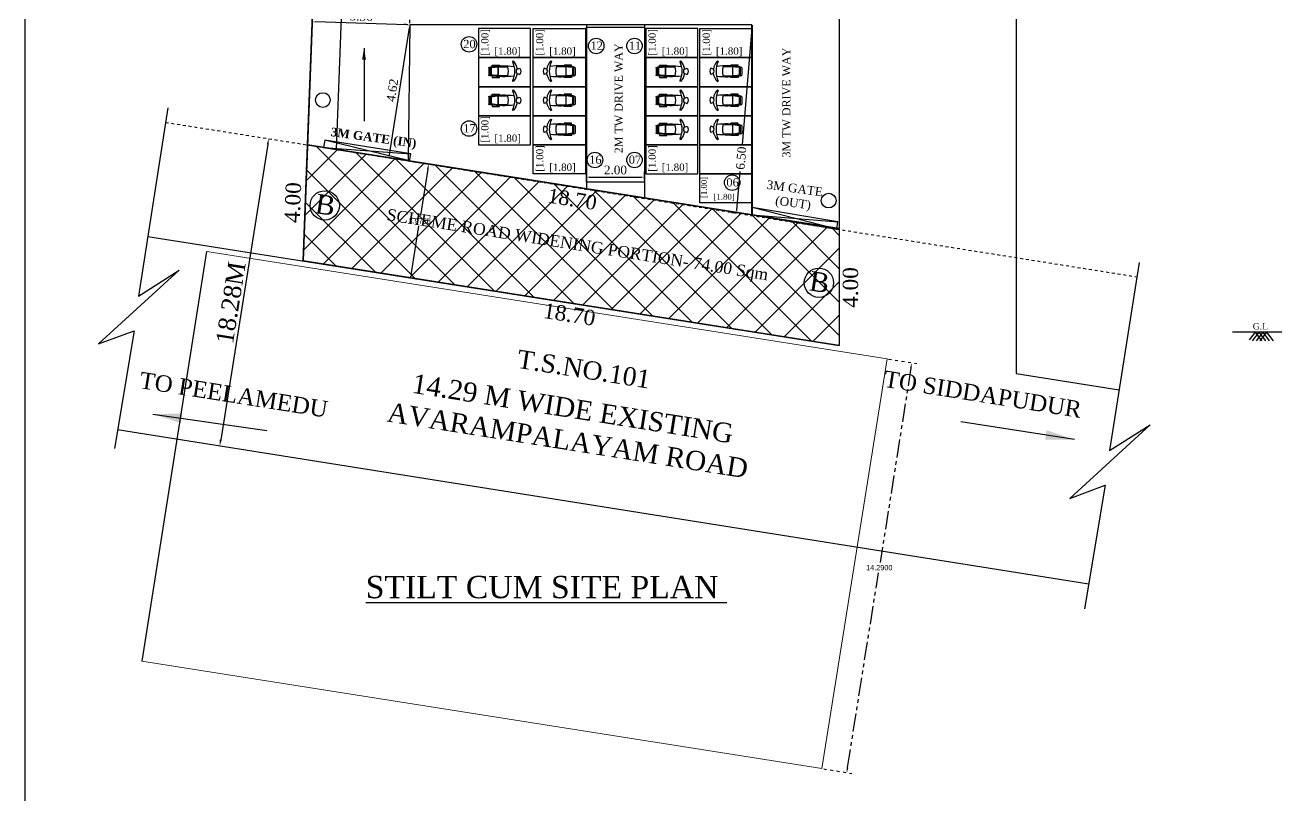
# Model space of a CAD drawing. Header units: metres. Extents: x 3104 to 3209, y 1082 to 1212.
# Drawn here: x 3103.89 to 3146.98, y 1163.5 to 1190.02 of the extents above; entities that cross this region are included whole.
import ezdxf
from ezdxf.enums import TextEntityAlignment as Align

# ---------------------------------------------------------------- set-up
doc = ezdxf.new("R2010")
doc.units = ezdxf.units.M
for name, pattern in [('DOT2', [0.125, 0, -0.125]), ('HIDDEN', [0.375, 0.25, -0.125]), ('PHANTOM2', [1.25, 0.625, -0.125, 0.125, -0.125, 0.125, -0.125])]:
    doc.linetypes.add(name, pattern=pattern)
doc.layers.get('Defpoints').update_dxf_attribs({"lineweight": 0})
for name, color, linetype in [('BLK_1_LVL_0_FRONT_SETBACK', 2, 'Continuous'), ('PLOT_BOUNDARY', 70, 'Continuous'), ('RWH', 130, 'Continuous'), ('SURRENDER_ROAD_WIDTH', 2, 'Continuous'), ('TWO_WHEELER_DRIVE_WAY', 6, 'Continuous')]:
    doc.layers.add(name, color=color, linetype=linetype)
doc.layers.add('ROAD_WIDTH', color=183, linetype='Continuous', lineweight=13)
doc.layers.add('TWO_WHEELER_PARKING', color=2, linetype='Continuous', plot=False)
doc.styles.add('ANAND', font='times.ttf')
doc.styles.get("Standard").update_dxf_attribs({"font": 'arial.ttf'})
doc.styles.add('SUJA', font='times.ttf')
doc.styles.add('t15', font='times.ttf')
doc.styles.add('TNR', font='times.ttf')
doc.dimstyles.new('Copy of V1', dxfattribs={"dimtxt": 0.3, "dimasz": 0.1, "dimexe": 0.18, "dimexo": 0.0625, "dimgap": 0.09, "dimtad": 1, "dimzin": 0, "dimdsep": 46, "dimtxsty": 'ANAND', "dimcen": 0.09, "dimadec": 0, "dimazin": 0, "dimtfac": 1, "dimtix": 1, "dimtofl": 0, "dimtmove": 2, "dimatfit": 0, "dimfxl": 0, "dimtolj": 1, "dimtzin": 0, "dimarcsym": 0})
doc.dimstyles.new('site1', dxfattribs={"dimtxt": 0.5, "dimasz": 0.09375, "dimexe": 0.2, "dimexo": 5, "dimgap": 0.09, "dimtad": 0, "dimzin": 0, "dimdsep": 46, "dimtxsty": 'SUJA', "dimblk": 'ARCHTICK', "dimcen": 0, "dimse1": 1, "dimse2": 1, "dimsd1": 1, "dimsd2": 1, "dimclrd": 256, "dimclre": 256, "dimclrt": 3, "dimadec": 0, "dimazin": 0, "dimtfac": 1, "dimtofl": 0, "dimtmove": 0, "dimatfit": 3, "dimfxl": 0, "dimtolj": 1, "dimtzin": 0, "dimlwd": -1, "dimlwe": -1, "dimarcsym": 0})
doc.dimstyles.get("Standard").update_dxf_attribs({"dimtxt": 0.18, "dimasz": 0.18, "dimexe": 0.18, "dimexo": 0.0625, "dimgap": 0.09, "dimtad": 0, "dimtih": 1, "dimtoh": 1, "dimdec": 4, "dimzin": 0, "dimdsep": 46, "dimtxsty": 'Standard', "dimcen": 0.09, "dimadec": 0, "dimazin": 0, "dimtfac": 1, "dimtdec": 4, "dimtofl": 0, "dimtmove": 0, "dimatfit": 3, "dimfxl": 0, "dimtolj": 1, "dimtzin": 0, "dimarcsym": 0})
doc.dimstyles.new('V1', dxfattribs={"dimtxt": 0.23, "dimasz": 0.1, "dimexe": 0.18, "dimexo": 0.0625, "dimgap": 0.09, "dimtad": 1, "dimzin": 0, "dimdsep": 46, "dimtxsty": 'Standard', "dimcen": 0.09, "dimadec": 0, "dimazin": 0, "dimtfac": 1, "dimtix": 1, "dimtofl": 0, "dimtmove": 2, "dimatfit": 0, "dimfxl": 0, "dimtolj": 1, "dimtzin": 0, "dimarcsym": 0})

# ---------------------------------------------------------------- blocks, each defined once
blk = doc.blocks.new('*D185')
at = {"layer": 'Defpoints', "color": 0}
for p in [(3113.466, 1181.894), (3131.933, 1178.979), (3131.872, 1178.593)]:
    blk.add_point(p, dxfattribs=at)
at = {"color": 3, "insert": (3122.639, 1180.051), "char_height": 0.53, "attachment_point": 5, "rotation": 351.0289, "style": 'SUJA'}
blk.add_mtext('\\A1;18.70', dxfattribs=at)
blk = doc.blocks.new('_ArchTick')
at = {"color": 0, "linetype": 'ByBlock', "const_width": 0.15}
blk.add_lwpolyline([(-0.5, -0.5), (0.5, 0.5)], dxfattribs=at)
blk = doc.blocks.new('*D186')
at = {"layer": 'Defpoints', "color": 0}
for p in [(3113.195, 1185.902), (3113.503, 1185.89), (3113.35, 1181.894)]:
    blk.add_point(p, dxfattribs=at)
at = {"color": 3, "insert": (3113.118, 1183.904), "char_height": 0.53, "attachment_point": 5, "rotation": 87.8002, "style": 'SUJA'}
blk.add_mtext('\\A1;4.00', dxfattribs=at)
blk = doc.blocks.new('*D187')
at = {"layer": 'Defpoints', "color": 0}
for p in [(3131.933, 1182.978), (3132.325, 1182.978), (3131.933, 1178.979)]:
    blk.add_point(p, dxfattribs=at)
at = {"color": 3, "insert": (3132.325, 1180.978), "char_height": 0.53, "attachment_point": 5, "rotation": 90, "style": 'SUJA'}
blk.add_mtext('\\A1;4.00', dxfattribs=at)
blk = doc.blocks.new('*D188')
at = {"layer": 'Defpoints', "color": 0}
for p in [(3113.759, 1199.391), (3114.138, 1199.377), (3113.62, 1185.89)]:
    blk.add_point(p, dxfattribs=at)
at = {"color": 3, "insert": (3113.5, 1192.648), "char_height": 0.53, "attachment_point": 5, "rotation": 87.8002, "style": 'SUJA'}
blk.add_mtext('\\A1;13.50', dxfattribs=at)
blk = doc.blocks.new('*D209')
at = {"layer": 'Defpoints', "color": 0}
for p in [(3131.933, 1199.377), (3131.933, 1183.007), (3132.541, 1183.007)]:
    blk.add_point(p, dxfattribs=at)
at = {"color": 3, "insert": (3132.541, 1191.081), "char_height": 0.53, "attachment_point": 5, "rotation": 90, "style": 'SUJA'}
blk.add_mtext('\\A1;16.40', dxfattribs=at)
blk = doc.blocks.new('*D190')
at = {"color": 0, "lineweight": -2}
for p, q in [((3113.781, 1190.064), (3113.777, 1189.947)), ((3117.041, 1190.02), (3113.883, 1190.123)), ((3117.139, 1189.954), (3117.135, 1189.837))]:
    blk.add_line(p, q, dxfattribs=at)
at = {"color": 0}
for points in [[(3113.883, 1190.14), (3113.882, 1190.107), (3113.783, 1190.127)], [(3117.041, 1190.037), (3117.04, 1190.003), (3117.141, 1190.017)]]:
    blk.add_solid(points, dxfattribs=at)
at = {"layer": 'Defpoints', "color": 0}
for p in [(3113.783, 1190.127), (3113.783, 1190.127), (3117.141, 1190.017)]:
    blk.add_point(p, dxfattribs=at)
at = {"color": 0, "insert": (3115.469, 1190.315), "char_height": 0.3, "attachment_point": 5, "rotation": 358.1275, "style": 'ANAND'}
blk.add_mtext('\\A1;3.36', dxfattribs=at)
blk = doc.blocks.new('*D192')
at = {"color": 0, "lineweight": -2}
for p, q in [((3128.923, 1189.917), (3128.594, 1185.894)), ((3128.869, 1190.022), (3128.752, 1190.031)), ((3128.41, 1183.639), (3128.519, 1184.976)), ((3128.339, 1183.545), (3128.222, 1183.554))]:
    blk.add_line(p, q, dxfattribs=at)
at = {"color": 0}
for points in [[(3128.907, 1189.918), (3128.94, 1189.916), (3128.931, 1190.017)], [(3128.393, 1183.641), (3128.426, 1183.638), (3128.401, 1183.54)]]:
    blk.add_solid(points, dxfattribs=at)
at = {"layer": 'Defpoints', "color": 0}
for p in [(3128.931, 1190.017), (3128.401, 1183.54), (3128.401, 1183.54)]:
    blk.add_point(p, dxfattribs=at)
at = {"color": 0, "insert": (3128.556, 1185.435), "char_height": 0.3, "attachment_point": 5, "rotation": 85.3216, "style": 'ANAND'}
blk.add_mtext('\\A1;6.50', dxfattribs=at)
blk = doc.blocks.new('SCOOTER')
at = {"ltscale": 0.5}
for p, q in [((201, 918), (148, 918)), ((148, 918), (148, 682)), ((211, 977), (525, 977)), ((236, 952), (500, 952)), ((244, 1032), (501, 1032)), ((244, 986), (501, 986)), ((535, 918), (588, 918)), ((588, 918), (588, 682)), ((148, 682), (178, 682)), ((211, 735), (525, 735)), ((211, 729), (525, 729)), ((588, 682), (557, 682)), ((0, 247), (19, 269)), ((287, 114), (259, 31)), ((446, 114), (477, 31)), ((736, 247), (717, 269))]:
    blk.add_line(p, q, dxfattribs=at)
for centre, radius, start, end in [((2733, 554), 2558, 170.4721, 187.6014), ((2733, 554), 2528, 170.9457, 182.8275), ((244, 1009), 22.9, 90, 270), ((-1997, 554), 2528, 357.1725, 9.0543), ((501, 1009), 22.9, 270, 90), ((-1997, 554), 2558, 352.3986, 9.5279), ((368, 963), 557, 253.2791, 286.7209), ((368, 665), 557, 228.6779, 261.6684), ((368, 1119), 919, 247.6785, 292.3215), ((368, 208), 208, 238.266, 301.734), ((366, -11), 148, 57.3208, 122.3907), ((368, 665), 557, 278.0431, 311.3221)]:
    blk.add_arc(centre, radius, start, end, dxfattribs=at)
blk = doc.blocks.new('*D211')
blk.add_line((3112.249, 1185.906), (3110.631, 1175.73))
for points in [[(3112.216, 1185.911), (3112.282, 1185.9), (3112.281, 1186.103)], [(3110.598, 1175.735), (3110.664, 1175.725), (3110.6, 1175.533)]]:
    blk.add_solid(points)
at = {"layer": 'Defpoints', "color": 0}
for p in [(3112.281, 1186.103), (3110.6, 1175.533), (3110.6, 1175.533)]:
    blk.add_point(p, dxfattribs=at)
at = {"color": 3, "insert": (3110.981, 1180.452), "char_height": 0.6, "attachment_point": 5, "rotation": 80.964, "style": 'SUJA'}
blk.add_mtext('\\A1;18.28M', dxfattribs=at)
blk = doc.blocks.new('*D212')
at = {"color": 0, "lineweight": -2}
for p, q in [((3117.125, 1189.918), (3116.437, 1185.548)), ((3117.079, 1190.026), (3116.963, 1190.045)), ((3116.36, 1185.459), (3116.244, 1185.477))]:
    blk.add_line(p, q, dxfattribs=at)
at = {"color": 0}
for points in [[(3117.109, 1189.921), (3117.141, 1189.915), (3117.141, 1190.017)], [(3116.42, 1185.55), (3116.453, 1185.545), (3116.421, 1185.449)]]:
    blk.add_solid(points, dxfattribs=at)
at = {"layer": 'Defpoints', "color": 0}
for p in [(3117.141, 1190.017), (3116.421, 1185.449), (3116.421, 1185.449)]:
    blk.add_point(p, dxfattribs=at)
at = {"color": 0, "insert": (3116.541, 1187.771), "char_height": 0.3, "attachment_point": 5, "rotation": 81.0525, "style": 'ANAND'}
blk.add_mtext('\\A1;4.62', dxfattribs=at)
blk = doc.blocks.new('*D194')
at = {"layer": 'Defpoints', "color": 0}
for p in [(3113.466, 1181.894), (3131.933, 1178.979), (3131.872, 1178.593)]:
    blk.add_point(p, dxfattribs=at)
at = {"color": 3, "insert": (3122.639, 1180.051), "char_height": 0.53, "attachment_point": 5, "rotation": 351.0289, "style": 'SUJA'}
blk.add_mtext('\\A1;18.70', dxfattribs=at)
blk = doc.blocks.new('*D195')
at = {"layer": 'Defpoints', "color": 0}
for p in [(3113.195, 1185.902), (3113.503, 1185.89), (3113.35, 1181.894)]:
    blk.add_point(p, dxfattribs=at)
at = {"color": 3, "insert": (3113.118, 1183.904), "char_height": 0.53, "attachment_point": 5, "rotation": 87.8002, "style": 'SUJA'}
blk.add_mtext('\\A1;4.00', dxfattribs=at)
blk = doc.blocks.new('*D196')
at = {"layer": 'Defpoints', "color": 0}
for p in [(3131.933, 1182.978), (3132.325, 1182.978), (3131.933, 1178.979)]:
    blk.add_point(p, dxfattribs=at)
at = {"color": 3, "insert": (3132.325, 1180.978), "char_height": 0.53, "attachment_point": 5, "rotation": 90, "style": 'SUJA'}
blk.add_mtext('\\A1;4.00', dxfattribs=at)
blk = doc.blocks.new('*D197')
at = {"layer": 'Defpoints', "color": 0}
for p in [(3113.759, 1199.391), (3114.138, 1199.377), (3113.62, 1185.89)]:
    blk.add_point(p, dxfattribs=at)
at = {"color": 3, "insert": (3113.5, 1192.648), "char_height": 0.53, "attachment_point": 5, "rotation": 87.8002, "style": 'SUJA'}
blk.add_mtext('\\A1;13.50', dxfattribs=at)
blk = doc.blocks.new('*D218')
at = {"layer": 'Defpoints', "color": 0}
for p in [(3131.933, 1199.377), (3131.933, 1183.007), (3132.541, 1183.007)]:
    blk.add_point(p, dxfattribs=at)
at = {"color": 3, "insert": (3132.541, 1191.081), "char_height": 0.53, "attachment_point": 5, "rotation": 90, "style": 'SUJA'}
blk.add_mtext('\\A1;16.40', dxfattribs=at)
blk = doc.blocks.new('*D199')
at = {"color": 0, "lineweight": -2}
for p, q in [((3113.785, 1190.189), (3113.788, 1190.306)), ((3117.041, 1190.02), (3113.883, 1190.123)), ((3117.143, 1190.079), (3117.146, 1190.197))]:
    blk.add_line(p, q, dxfattribs=at)
at = {"color": 0}
for points in [[(3113.883, 1190.14), (3113.882, 1190.107), (3113.783, 1190.127)], [(3117.041, 1190.037), (3117.04, 1190.003), (3117.141, 1190.017)]]:
    blk.add_solid(points, dxfattribs=at)
at = {"layer": 'Defpoints', "color": 0}
for p in [(3113.783, 1190.127), (3113.783, 1190.127), (3117.141, 1190.017)]:
    blk.add_point(p, dxfattribs=at)
at = {"color": 0, "insert": (3115.469, 1190.315), "char_height": 0.3, "attachment_point": 5, "rotation": 358.1275, "style": 'ANAND'}
blk.add_mtext('\\A1;3.36', dxfattribs=at)
blk = doc.blocks.new('*D201')
blk.add_line((3112.249, 1185.906), (3110.631, 1175.73))
for points in [[(3112.216, 1185.911), (3112.282, 1185.9), (3112.281, 1186.103)], [(3110.598, 1175.735), (3110.664, 1175.725), (3110.6, 1175.533)]]:
    blk.add_solid(points)
at = {"layer": 'Defpoints', "color": 0}
for p in [(3112.281, 1186.103), (3110.6, 1175.533), (3110.6, 1175.533)]:
    blk.add_point(p, dxfattribs=at)
at = {"color": 3, "insert": (3110.981, 1180.452), "char_height": 0.6, "attachment_point": 5, "rotation": 80.964, "style": 'SUJA'}
blk.add_mtext('\\A1;18.28M', dxfattribs=at)
blk = doc.blocks.new('*D219')
at = {"color": 0, "lineweight": -2}
for p, q in [((3117.125, 1189.918), (3116.437, 1185.548)), ((3117.079, 1190.026), (3116.963, 1190.045)), ((3116.36, 1185.459), (3116.244, 1185.477))]:
    blk.add_line(p, q, dxfattribs=at)
at = {"color": 0}
for points in [[(3117.109, 1189.921), (3117.141, 1189.915), (3117.141, 1190.017)], [(3116.42, 1185.55), (3116.453, 1185.545), (3116.421, 1185.449)]]:
    blk.add_solid(points, dxfattribs=at)
at = {"layer": 'Defpoints', "color": 0}
for p in [(3117.141, 1190.017), (3116.421, 1185.449), (3116.421, 1185.449)]:
    blk.add_point(p, dxfattribs=at)
at = {"color": 0, "insert": (3116.541, 1187.771), "char_height": 0.3, "attachment_point": 5, "rotation": 81.0525, "style": 'ANAND'}
blk.add_mtext('\\A1;4.62', dxfattribs=at)
blk = doc.blocks.new('*D178')
at = {"layer": 'Defpoints', "color": 0}
for p in [(3117.793, 1185.233), (3117.173, 1181.309), (3117.173, 1181.309)]:
    blk.add_point(p, dxfattribs=at)
at = {"layer": 'SURRENDER_ROAD_WIDTH', "color": 0, "lineweight": -2}
for p, q in [((3117.765, 1185.055), (3117.512, 1183.453)), ((3117.854, 1185.223), (3117.97, 1185.205)), ((3117.201, 1181.487), (3117.454, 1183.089)), ((3117.235, 1181.299), (3117.351, 1181.281))]:
    blk.add_line(p, q, dxfattribs=at)
at = {"layer": 'SURRENDER_ROAD_WIDTH', "color": 0}
for points in [[(3117.735, 1185.06), (3117.794, 1185.051), (3117.793, 1185.233)], [(3117.172, 1181.491), (3117.231, 1181.482), (3117.173, 1181.309)]]:
    blk.add_solid(points, dxfattribs=at)
at = {"layer": 'SURRENDER_ROAD_WIDTH', "color": 0, "insert": (3117.483, 1183.271), "char_height": 0.18, "attachment_point": 5}
blk.add_mtext('\\A1;3.9728', dxfattribs=at)
blk = doc.blocks.new('*D183')
at = {"layer": 'Defpoints', "color": 0}
for p in [(3133.574, 1178.522), (3131.338, 1164.408), (3132.195, 1164.272)]:
    blk.add_point(p, dxfattribs=at)
at = {"layer": 'ROAD_WIDTH', "color": 0, "linetype": 'DOT2', "lineweight": -2}
for p, q in [((3133.636, 1178.512), (3134.609, 1178.358)), ((3131.4, 1164.398), (3132.373, 1164.244))]:
    blk.add_line(p, q, dxfattribs=at)
at = {"layer": 'ROAD_WIDTH', "color": 0, "linetype": 'PHANTOM2', "lineweight": -2}
for p, q in [((3134.403, 1178.208), (3133.342, 1171.511)), ((3132.223, 1164.45), (3133.284, 1171.147))]:
    blk.add_line(p, q, dxfattribs=at)
at = {"layer": 'ROAD_WIDTH', "color": 0}
for points in [[(3134.373, 1178.213), (3134.433, 1178.204), (3134.431, 1178.386)], [(3132.194, 1164.455), (3132.253, 1164.445), (3132.195, 1164.272)]]:
    blk.add_solid(points, dxfattribs=at)
at = {"layer": 'ROAD_WIDTH', "color": 0, "insert": (3133.313, 1171.329), "char_height": 0.18, "attachment_point": 5}
blk.add_mtext('\\A1;14.2900', dxfattribs=at)
blk = doc.blocks.new('*D222')
at = {"layer": 'Defpoints', "color": 0}
for p in [(3123.226, 1184.611), (3125.226, 1184.78), (3125.226, 1184.611)]:
    blk.add_point(p, dxfattribs=at)
at = {"layer": 'TWO_WHEELER_DRIVE_WAY', "color": 0, "lineweight": -2}
for p, q in [((3123.226, 1184.674), (3123.226, 1184.96)), ((3125.226, 1184.674), (3125.226, 1184.96)), ((3123.326, 1184.78), (3125.126, 1184.78))]:
    blk.add_line(p, q, dxfattribs=at)
at = {"layer": 'TWO_WHEELER_DRIVE_WAY', "color": 0}
for points in [[(3123.326, 1184.797), (3123.326, 1184.764), (3123.226, 1184.78)], [(3125.126, 1184.797), (3125.126, 1184.764), (3125.226, 1184.78)]]:
    blk.add_solid(points, dxfattribs=at)
at = {"layer": 'TWO_WHEELER_DRIVE_WAY', "color": 0, "insert": (3124.226, 1185.023), "char_height": 0.3, "attachment_point": 5, "style": 'ANAND'}
blk.add_mtext('\\A1;2.00', dxfattribs=at)

msp = doc.modelspace()

# ---------------------------------------------------------------- hatches: boundary and pattern name
h = msp.add_hatch()
h.set_pattern_fill('ANSI37', color=256, scale=6.5)
h.set_pattern_definition([(45, (-15379.5928, 952.164), (-0.57452426, 0.57452426), []), (135, (-15379.5928, 952.164), (-0.57452426, -0.57452426), [])])
h.paths.add_polyline_path([(3131.93334, 1178.97886), (3131.93334, 1182.97783), (3113.61984, 1185.89021), (3113.61984, 1185.89021), (3113.46634, 1181.89418)])
h.paths.add_polyline_path([(3114.34544, 1186.03163), (3117.37716, 1185.61621), (3117.46426, 1186.25188), (3114.43255, 1186.66731)], flags=9)
h.paths.add_polyline_path([(3121.68005, 1183.64916), (3123.56747, 1183.34901), (3123.73514, 1184.40335), (3121.84772, 1184.70351)], flags=24)
h.paths.add_polyline_path([(3116.15673, 1183.06796), (3129.25019, 1180.99416), (3129.37369, 1181.77391), (3116.28023, 1183.84771)], flags=24)
h = msp.add_hatch()
h.set_pattern_fill('ANSI37', color=256, scale=6.5)
h.set_pattern_definition([(45, (-15379.5928, 952.164), (-0.57452426, 0.57452426), []), (135, (-15379.5928, 952.164), (-0.57452426, -0.57452426), [])])
h.paths.add_polyline_path([(3131.93334, 1178.97886), (3131.93334, 1182.97783), (3113.61984, 1185.89021), (3113.46634, 1181.89418)])
h.paths.add_polyline_path([(3114.34544, 1186.03163), (3117.37716, 1185.61621), (3117.46426, 1186.25188), (3114.43255, 1186.66731)], flags=9)
h.paths.add_polyline_path([(3121.68005, 1183.64916), (3123.56747, 1183.34901), (3123.73514, 1184.40335), (3121.84772, 1184.70351)], flags=24)
h.paths.add_polyline_path([(3116.16145, 1183.08071), (3129.94636, 1180.8974), (3130.06736, 1181.66134), (3116.28245, 1183.84466)], flags=24)

# ---------------------------------------------------------------- linework, layer by layer
for p, q in [((3131.93334, 1208.80305), (3131.93334, 1178.97886)), ((3131.93334, 1208.80305), (3131.93334, 1178.97886)), ((3138.02934, 1208.76991), (3138.02934, 1178.0165)), ((3138.02934, 1208.76991), (3138.02934, 1178.0165)), ((3131.93334, 1207.57471), (3131.93334, 1178.97886)), ((3131.93334, 1207.57471), (3131.93334, 1178.97886)), ((3114.1379, 1199.37681), (3113.46634, 1181.89418)), ((3113.46634, 1181.89418), (3114.1379, 1199.37681)), ((3114.1379, 1199.37681), (3113.46634, 1181.89418)), ((3123.22609, 1190.01673), (3123.22609, 1184.37775)), ((3125.22609, 1190.01673), (3125.22609, 1184.06286)), ((3128.93334, 1190.01673), (3128.93334, 1183.47917)), ((3114.17394, 1185.80209), (3117.17684, 1185.58331)), ((3114.18998, 1185.80045), (3117.13757, 1185.33636)), ((3117.13757, 1185.33636), (3114.21321, 1186.04904)), ((3131.85183, 1182.9908), (3128.93334, 1183.73251)), ((3131.85183, 1182.9908), (3128.93334, 1183.73251)), ((3128.93334, 1183.47917), (3131.85183, 1182.9908)), ((3128.93334, 1183.47917), (3131.85183, 1182.9908)), ((3128.93334, 1183.47899), (3131.8911, 1183.23775)), ((3128.93334, 1183.47899), (3131.8911, 1183.23775)), ((3108.11875, 1182.73839), (3131.93334, 1178.97886)), ((3108.11875, 1182.73839), (3131.93334, 1178.97886)), ((3110.13999, 1182.21968), (3107.91194, 1168.10621)), ((3131.93334, 1178.97886), (3113.46634, 1181.89418)), ((3131.93334, 1178.97886), (3113.46634, 1181.89418)), ((3160.3862, 1179.44368), (3145.48123, 1179.44368)), ((3146.25468, 1179.44368), (3146.05296, 1179.17997)), ((3146.38644, 1179.44368), (3146.15984, 1179.14745)), ((3146.25468, 1179.44368), (3146.48128, 1179.14745)), ((3146.5182, 1179.44368), (3146.2916, 1179.14745)), ((3146.38644, 1179.44368), (3146.61304, 1179.14745)), ((3146.64996, 1179.44368), (3146.42336, 1179.14745)), ((3146.5182, 1179.44368), (3146.7448, 1179.14745)), ((3146.64996, 1179.44368), (3146.87656, 1179.14745)), ((3138.02934, 1178.0165), (3141.57205, 1177.45723)), ((3138.02934, 1178.0165), (3141.57205, 1177.45723)), ((3107.07924, 1176.09242), (3140.52735, 1170.7732)), ((3107.07924, 1176.09242), (3140.52735, 1170.7732))]:
    msp.add_line(p, q)
at = {"linetype": 'HIDDEN', "ltscale": 0.005}
msp.add_line((3108.73475, 1186.66708), (3142.1821, 1181.34798), dxfattribs=at)
at = {"elevation": 0.00001}
msp.add_lwpolyline([(3194.87616, 1180.92988), (3194.87616, 1137.65933), (3103.88993, 1137.65933), (3103.88993, 1212.00905), (3194.87616, 1212.00905), (3194.87616, 1191.54182)], dxfattribs=at)
for points in [[(3113.46634, 1181.89418), (3114.1379, 1199.37681), (3113.93795, 1207.57471), (3131.93334, 1207.57471), (3131.93334, 1178.97886)], [(3113.46634, 1181.89418), (3114.1379, 1199.37681), (3113.93795, 1207.57471), (3131.93334, 1207.57471), (3131.93334, 1178.97886)], [(3113.46634, 1181.89418), (3114.1379, 1199.37681), (3113.93795, 1207.57471), (3131.93334, 1207.57471), (3131.93334, 1178.97886)], [(3113.46634, 1181.89418), (3114.1379, 1199.37681), (3113.93795, 1207.57471), (3131.93334, 1207.57471), (3131.93334, 1178.97886)], [(3113.46634, 1181.89418), (3114.1379, 1199.37681), (3113.93795, 1207.57471), (3131.93334, 1207.57471), (3131.93334, 1178.97886)], [(3113.46634, 1181.89418), (3114.1379, 1199.37681), (3113.93795, 1207.57471), (3131.93334, 1207.57471), (3131.93334, 1178.97886)], [(3113.46634, 1181.89418), (3114.1379, 1199.37681), (3113.93795, 1207.57471), (3131.93334, 1207.57471), (3131.93334, 1178.97886)], [(3113.46634, 1181.89418), (3114.1379, 1199.37681), (3113.93795, 1207.57471), (3131.93334, 1207.57471), (3131.93334, 1178.97886)], [(3113.61984, 1185.89021), (3131.93334, 1183.00683), (3131.93334, 1178.97886), (3113.46634, 1181.89418)], [(3114.17394, 1185.80209), (3117.13757, 1185.33636), (3117.17684, 1185.58331), (3114.21321, 1186.04904)], [(3128.93334, 1183.47899), (3131.85183, 1182.9908), (3131.8911, 1183.23775), (3128.93334, 1183.73251)], [(3128.93334, 1183.47899), (3131.85183, 1182.9908), (3131.8911, 1183.23775), (3128.93334, 1183.73251)]]:
    msp.add_lwpolyline(points, close=True)
for points in [[(3108.81216, 1187.16083), (3107.79643, 1180.68271), (3109.19857, 1181.57109), (3106.42599, 1179.03506), (3107.64374, 1179.48549), (3106.9705, 1175.43885)], [(3108.81216, 1187.16083), (3107.79643, 1180.68271), (3109.19857, 1181.57109), (3106.42599, 1179.03506), (3107.64374, 1179.48549), (3106.9705, 1175.43885)], [(3131.93334, 1178.97886), (3113.46634, 1181.89418)], [(3131.93334, 1178.97886), (3113.46634, 1181.89418)], [(3142.26028, 1181.84161), (3141.24454, 1175.36349), (3142.64668, 1176.25187), (3139.8741, 1173.71584), (3141.09185, 1174.16627), (3140.38334, 1169.90764)], [(3142.26028, 1181.84161), (3141.24454, 1175.36349), (3142.64668, 1176.25187), (3139.8741, 1173.71584), (3141.09185, 1174.16627), (3140.38334, 1169.90764)]]:
    msp.add_lwpolyline(points)
for centre, radius in [((3119.1821, 1189.35496), 0.2667), ((3123.56335, 1189.29676), 0.2667), ((3124.88276, 1189.29676), 0.2667), ((3114.14749, 1187.43374), 0.25368), ((3114.14749, 1187.43374), 0.25368), ((3119.1821, 1186.45245), 0.2667), ((3123.52012, 1185.37092), 0.2667), ((3124.88276, 1185.37092), 0.2667), ((3128.24537, 1184.59103), 0.2667), ((3114.21378, 1183.80586), 0.50437), ((3114.21378, 1183.80586), 0.50437), ((3131.57045, 1183.97234), 0.25368), ((3131.57045, 1183.97234), 0.25368), ((3131.23514, 1181.14272), 0.50437), ((3131.23514, 1181.14272), 0.50437)]:
    msp.add_circle(centre, radius)
at = {"layer": 'BLK_1_LVL_0_FRONT_SETBACK'}
msp.add_lwpolyline([(3117.14235, 1190.02051), (3117.0829, 1185.34497), (3128.92797, 1183.48001), (3128.92797, 1190.02051)], close=True, dxfattribs=at)
at = {"layer": 'PLOT_BOUNDARY', "color": 70}
msp.add_lwpolyline([(3113.61984, 1185.89021), (3114.1379, 1199.37681), (3113.93795, 1207.57471), (3131.93334, 1207.57471), (3131.93334, 1183.00683)], close=True, dxfattribs=at)
at = {"layer": 'ROAD_WIDTH', "color": 1}
msp.add_lwpolyline([(3110.15627, 1182.21887), (3107.91194, 1168.10621), (3131.33795, 1164.40802), (3133.58192, 1178.51844)], close=True, dxfattribs=at)
at = {"layer": 'RWH'}
msp.add_lwpolyline([(3115.13837, 1199.3698), (3114.96264, 1206.57471), (3131.93334, 1206.57471), (3131.93334, 1207.57471), (3113.93795, 1207.57471), (3114.1379, 1199.37681), (3113.61984, 1185.89021), (3114.61456, 1185.7336)], close=True, dxfattribs=at)
at = {"layer": 'SURRENDER_ROAD_WIDTH'}
msp.add_lwpolyline([(3113.61984, 1185.89021), (3131.93334, 1183.00683), (3131.93334, 1178.97886), (3113.46634, 1181.89418)], close=True, dxfattribs=at)
at = {"layer": 'TWO_WHEELER_DRIVE_WAY', "color": 6}
msp.add_lwpolyline([(3123.22609, 1189.94928), (3125.22609, 1189.94928), (3125.22609, 1184.61146), (3123.22609, 1184.61146)], close=True, dxfattribs=at)
at = {"layer": 'TWO_WHEELER_PARKING', "linetype": 'Continuous'}
for points in [[(3119.50501, 1189.89473), (3119.50501, 1188.89499), (3121.30455, 1188.89499), (3121.30455, 1189.89473)], [(3123.19265, 1189.89473), (3123.19265, 1188.89499), (3121.39312, 1188.89499), (3121.39312, 1189.89473)], [(3125.2692, 1189.89473), (3125.2692, 1188.89499), (3127.06874, 1188.89499), (3127.06874, 1189.89473)], [(3128.93334, 1189.89473), (3128.93334, 1188.89499), (3127.1338, 1188.89499), (3127.1338, 1189.89473)], [(3119.50501, 1188.89499), (3119.50501, 1187.89525), (3121.30455, 1187.89525), (3121.30455, 1188.89499)], [(3123.19265, 1188.89499), (3123.19265, 1187.89525), (3121.39312, 1187.89525), (3121.39312, 1188.89499)], [(3125.2692, 1188.89499), (3125.2692, 1187.89525), (3127.06874, 1187.89525), (3127.06874, 1188.89499)], [(3128.93334, 1188.89499), (3128.93334, 1187.89525), (3127.1338, 1187.89525), (3127.1338, 1188.89499)], [(3119.50501, 1187.89525), (3119.50501, 1186.8955), (3121.30455, 1186.8955), (3121.30455, 1187.89525)], [(3123.19265, 1187.89525), (3123.19265, 1186.8955), (3121.39312, 1186.8955), (3121.39312, 1187.89525)], [(3125.2692, 1187.89525), (3125.2692, 1186.8955), (3127.06874, 1186.8955), (3127.06874, 1187.89525)], [(3128.93334, 1187.89525), (3128.93334, 1186.8955), (3127.1338, 1186.8955), (3127.1338, 1187.89525)], [(3119.50501, 1186.8955), (3119.50501, 1185.89576), (3121.30455, 1185.89576), (3121.30455, 1186.8955)], [(3123.19265, 1186.8955), (3123.19265, 1185.89576), (3121.39312, 1185.89576), (3121.39312, 1186.8955)], [(3125.2692, 1186.8955), (3125.2692, 1185.89576), (3127.06874, 1185.89576), (3127.06874, 1186.8955)], [(3128.93334, 1186.8955), (3128.93334, 1185.89576), (3127.1338, 1185.89576), (3127.1338, 1186.8955)], [(3123.19265, 1185.89576), (3123.19265, 1184.89601), (3121.39312, 1184.89601), (3121.39312, 1185.89576)], [(3125.2692, 1185.89576), (3125.2692, 1184.89601), (3127.06874, 1184.89601), (3127.06874, 1185.89576)], [(3128.93334, 1185.89576), (3128.93334, 1184.89601), (3127.1338, 1184.89601), (3127.1338, 1185.89576)], [(3128.93334, 1184.89601), (3128.93334, 1183.89627), (3127.1338, 1183.89627), (3127.1338, 1184.89601)]]:
    msp.add_lwpolyline(points, close=True, dxfattribs=at)

# ---------------------------------------------------------------- block references
at = {"lineweight": 35, "ltscale": 0.5, "extrusion": (0, 0, -1), "yscale": 0.0010650070586848, "zscale": -0.0009681882347649999}
for p, xscale, rotation in [((-3120.96188, 1188.78125), 0.0009681882347649999, 270), ((-3121.73579, 1188.78125), -0.0009681882347649999, 90), ((-3126.72607, 1188.78125), 0.0009681882347649999, 270), ((-3127.47647, 1188.78125), -0.0009681882347649999, 90), ((-3120.96188, 1187.7815), 0.0009681882347649999, 270), ((-3121.73579, 1187.7815), -0.0009681882347649999, 90), ((-3126.72607, 1187.7815), 0.0009681882347649999, 270), ((-3127.47647, 1187.7815), -0.0009681882347649999, 90), ((-3121.73579, 1186.78176), -0.0009681882347649999, 90), ((-3126.72607, 1186.78176), 0.0009681882347649999, 270), ((-3127.47647, 1186.78176), -0.0009681882347649999, 90)]:
    msp.add_blockref('SCOOTER', p, dxfattribs=dict(at, xscale=xscale, rotation=rotation))

# ---------------------------------------------------------------- texts
for s, height, style, p in [('20', 0.28448, 'ANAND', (3118.983, 1189.22249)), ('12', 0.28448, 'ANAND', (3123.36425, 1189.16429)), ('11', 0.28448, 'ANAND', (3124.68366, 1189.16429)), ('17', 0.28448, 'ANAND', (3118.983, 1186.31998)), ('16', 0.28448, 'ANAND', (3123.32102, 1185.23846)), ('07', 0.28448, 'ANAND', (3124.68366, 1185.23846)), ('06', 0.28448, 'ANAND', (3128.04627, 1184.45856)), ('G.L', 0.22, 't15', (3146.17602, 1179.53304)), ('%%USTILT CUM SITE PLAN ', 0.768096, 'ANAND', (3115.62413, 1170.27795, -0.00094)), ('%%USTILT CUM SITE PLAN ', 0.768096, 'ANAND', (3115.62413, 1170.27795, -0.00094))]:
    msp.add_text(s, height=height, dxfattribs=dict(style=style)).set_placement(p)
at = {"style": 'TNR'}
for s, height, rotation, p in [('2M TW DRIVE WAY', 0.27432, 90, (3124.47496, 1185.6012)), ('3M TW DRIVE WAY', 0.27432, 90, (3130.24938, 1185.45406)), ('3M TW DRIVE WAY', 0.27432, 90, (3130.24938, 1185.45406)), ('3M GATE', 0.3, 352.197537, (3129.4173, 1184.38084)), ('3M GATE', 0.3, 352.197537, (3129.4173, 1184.38084)), ('B', 0.672, 351, (3113.84619, 1183.54916)), ('B', 0.672, 351, (3113.84619, 1183.54916)), ('(OUT)', 0.3, 352.197537, (3129.71559, 1183.83453)), ('(OUT)', 0.3, 352.197537, (3129.71559, 1183.83453)), ('SCHEME ROAD WIDENING PORTION- 74.00 Sqm', 0.4, 351, (3116.32703, 1183.30209)), ('SCHEME ROAD WIDENING PORTION- 74.00 Sqm', 0.4, 351, (3116.32703, 1183.30209)), ('B', 0.672, 351, (3130.86755, 1180.88603)), ('B', 0.672, 351, (3130.86755, 1180.88603))]:
    msp.add_text(s, height=height, rotation=rotation, dxfattribs=at).set_placement(p)
for s, height, p in [('T.S.NO.101 ', 0.63, (3123.25652, 1178.14749)), ('T.S.NO.101 ', 0.63, (3123.25652, 1178.14749)), ('TO PEELAMEDU', 0.567, (3111.07848, 1177.28694)), ('TO PEELAMEDU', 0.567, (3111.07848, 1177.28694)), ('TO SIDDAPUDUR', 0.567, (3136.87758, 1177.30329)), ('TO SIDDAPUDUR', 0.567, (3136.87758, 1177.30329))]:
    msp.add_text(s, height=height, rotation=351, dxfattribs=at).set_placement(p, align=Align.MIDDLE)
at = {"attachment_point": 5, "style": 'SUJA'}
for s, insert, char_height, rotation in [('\\A1;[1.00]', (3119.75138, 1189.42289), 0.25, 90), ('\\A1;[1.00]', (3121.63948, 1189.42289), 0.25, 90), ('\\A1;[1.00]', (3125.51557, 1189.42289), 0.25, 90), ('\\A1;[1.00]', (3127.38017, 1189.42289), 0.25, 90), ('\\A1;[1.00]', (3119.75138, 1186.42366), 0.25, 90), ('\\A1;[1.00]', (3121.63948, 1185.42392), 0.25, 90), ('\\A1;[1.00]', (3125.51557, 1185.42392), 0.25, 90), ('\\A1;[1.00]', (3127.29563, 1184.42349), 0.2, 90), ('\\A1;18.70', (3122.73667, 1184.01743), 0.5, 350.963975), ('\\A1;18.70', (3122.73667, 1184.01743), 0.5, 350.963975), ('\\A1;18.70', (3122.73667, 1184.01743), 0.5, 350.963975)]:
    msp.add_mtext(s, dxfattribs=dict(at, insert=insert, char_height=char_height, rotation=rotation))
for insert, char_height in [((3120.51397, 1189.09563), 0.25), ((3122.40207, 1189.09563), 0.25), ((3126.27816, 1189.09563), 0.25), ((3128.14276, 1189.09563), 0.25), ((3120.51397, 1186.0964), 0.25), ((3122.40207, 1185.09666), 0.25), ((3126.27816, 1185.09666), 0.25), ((3127.96883, 1184.08273), 0.2)]:
    msp.add_mtext('\\A1;[1.80]', dxfattribs=dict(at, insert=insert, char_height=char_height))
at = {"attachment_point": 2, "style": 'TNR'}
for s, insert, char_height, width, rotation in [('\\A1;{\\fTimes New Roman|b1|i0|c0|p18;3M GATE (IN)}', (3115.92015, 1186.29172), 0.3, 4.9131706, 352.197537), ('\\A1;{\\fTimes New Roman|b1|i0|c0|p18;3M GATE (IN)}', (3115.92015, 1186.29172), 0.3, 4.9131706, 352.197537), ('14.29 M WIDE EXISTING \\PAVARAMPALAYAM ROAD', (3122.80891, 1177.1427), 0.6665976, 27.4447781, 351), ('14.29 M WIDE EXISTING \\PAVARAMPALAYAM ROAD', (3122.80891, 1177.1427), 0.6665976, 27.4447781, 351)]:
    msp.add_mtext(s, dxfattribs=dict(at, insert=insert, char_height=char_height, width=width, rotation=rotation))

# ---------------------------------------------------------------- dimensions: what is measured, and where the dimension line sits
for p1, p2, distance, picture, middle in [((3113.61984, 1185.89021), (3114.1379, 1199.37681), 0.37885, '*D188', (3113.5003, 1192.64805)), ((3113.61984, 1185.89021), (3114.1379, 1199.37681), 0.37885, '*D197', (3113.5003, 1192.64805)), ((3113.34964, 1181.89418), (3113.50314, 1185.89021), 0.3082, '*D186', (3113.11842, 1183.90403)), ((3113.34964, 1181.89418), (3113.50314, 1185.89021), 0.3082, '*D195', (3113.11842, 1183.90403)), ((3131.93334, 1178.97886), (3131.93334, 1182.97783), -0.39213, '*D187', (3132.32547, 1180.97835)), ((3131.93334, 1178.97886), (3131.93334, 1182.97783), -0.39213, '*D196', (3132.32547, 1180.97835)), ((3113.46634, 1181.89418), (3131.93334, 1178.97886), -0.39077, '*D185', (3122.6389, 1180.05053)), ((3113.46634, 1181.89418), (3131.93334, 1178.97886), -0.39077, '*D194', (3122.6389, 1180.05053))]:
    dim = msp.add_aligned_dim(p1=p1, p2=p2, distance=distance, dimstyle='site1', override={"dimtxt": 0.53})
    dim.commit()
    dim.dimension.update_dxf_attribs({"geometry": picture, "text_midpoint": middle})
for base, p1, p2, angle, text, override, picture, middle in [((3132.54105, 1183.00683), (3131.93334, 1199.37681), (3131.93334, 1183.00683), 270, '16.40', {"dimtxt": 0.53}, '*D209', (3132.54105, 1191.08125)), ((3132.54105, 1183.00683), (3131.93334, 1199.37681), (3131.93334, 1183.00683), 270, '16.40', {"dimtxt": 0.53}, '*D218', (3132.54105, 1191.08125)), ((3110.59963, 1175.53258), (3112.28066, 1186.10318), (3110.59963, 1175.53258), 260.963975, '18.28M', {"dimtxt": 0.6, "dimasz": 0.2, "dimtad": 1, "dimsah": 1, "dimsd1": 0, "dimsd2": 0}, '*D211', (3111.37206, 1180.38979)), ((3110.59963, 1175.53258), (3112.28066, 1186.10318), (3110.59963, 1175.53258), 260.963975, '18.28M', {"dimtxt": 0.6, "dimasz": 0.2, "dimtad": 1, "dimsah": 1, "dimsd1": 0, "dimsd2": 0}, '*D201', (3111.37206, 1180.38979))]:
    dim = msp.add_linear_dim(base=base, p1=p1, p2=p2, angle=angle, text=text, dimstyle='site1', override=override)
    dim.commit()
    dim.dimension.update_dxf_attribs({"geometry": picture, "text_midpoint": middle, "dimtype": 161})
for p2, distance, picture, middle in [((3113.78257, 1190.12652), 0, '*D190', (3115.4695, 1190.31452)), ((3113.78257, 1190.12652), 0, '*D199', (3115.4695, 1190.31452)), ((3116.4214, 1185.44912), -0.00001, '*D212', (3116.54089, 1187.77072)), ((3116.4214, 1185.44912), -0.00001, '*D219', (3116.54089, 1187.77072))]:
    dim = msp.add_aligned_dim(p1=(3117.14055, 1190.01673), p2=p2, distance=distance, dimstyle='Copy of V1')
    dim.commit()
    dim.dimension.update_dxf_attribs({"geometry": picture, "text_midpoint": middle})
dim = msp.add_linear_dim(base=(3128.40138, 1183.53952), p1=(3128.93144, 1190.01673), p2=(3128.40138, 1183.53952), angle=265.321606, dimstyle='Copy of V1')
dim.commit()
dim.dimension.update_dxf_attribs({"geometry": '*D192', "text_midpoint": (3128.55649, 1185.43495), "dimtype": 161})
at = {"layer": 'ROAD_WIDTH', "color": 1}
dim = msp.add_aligned_dim(p1=(3133.57383, 1178.52202), p2=(3131.33795, 1164.40802), distance=0.86796, dimstyle='Standard', override={"dimfxl": 0, "dimarcsym": 2}, dxfattribs=at)
dim.commit()
dim.dimension.update_dxf_attribs({"geometry": '*D183', "text_midpoint": (3133.31316, 1171.32921)})
at = {"layer": 'SURRENDER_ROAD_WIDTH'}
dim = msp.add_aligned_dim(p1=(3117.79269, 1185.23322), p2=(3117.17318, 1181.309), distance=0, dimstyle='Standard', dxfattribs=at)
dim.commit()
dim.dimension.update_dxf_attribs({"geometry": '*D178', "text_midpoint": (3117.48293, 1183.27111)})
at = {"layer": 'TWO_WHEELER_DRIVE_WAY', "color": 6}
dim = msp.add_aligned_dim(p1=(3123.22609, 1184.61146), p2=(3125.22609, 1184.61146), distance=0.16896, dimstyle='Copy of V1', dxfattribs=at)
dim.commit()
dim.dimension.update_dxf_attribs({"geometry": '*D222', "text_midpoint": (3124.22609, 1185.02345)})

# ---------------------------------------------------------------- leaders
for points, dimstyle, override in [([(3115.56594, 1189.22428), (3115.56594, 1186.70964)], 'V1', {"dimasz": 0.4, "dimtad": 0}), ([(3115.56594, 1189.22428), (3115.56594, 1186.70964)], 'V1', {"dimasz": 0.4, "dimtad": 0}), ([(3108.29007, 1176.6171), (3112.21753, 1176.05361)], 'Copy of V1', {"dimasz": 1, "dimgap": 0.09, "dimtad": 0}), ([(3108.29007, 1176.6171), (3112.21753, 1176.05361)], 'Copy of V1', {"dimasz": 1, "dimgap": 0.09, "dimtad": 0}), ([(3140.04121, 1175.74275), (3136.12126, 1176.35625)], 'Copy of V1', {"dimasz": 1, "dimgap": 0.09, "dimtad": 0}), ([(3140.04121, 1175.74275), (3136.12126, 1176.35625)], 'Copy of V1', {"dimasz": 1, "dimgap": 0.09, "dimtad": 0})]:
    msp.add_leader(points, dimstyle=dimstyle, override=override)

doc.saveas('drawing.dxf')
